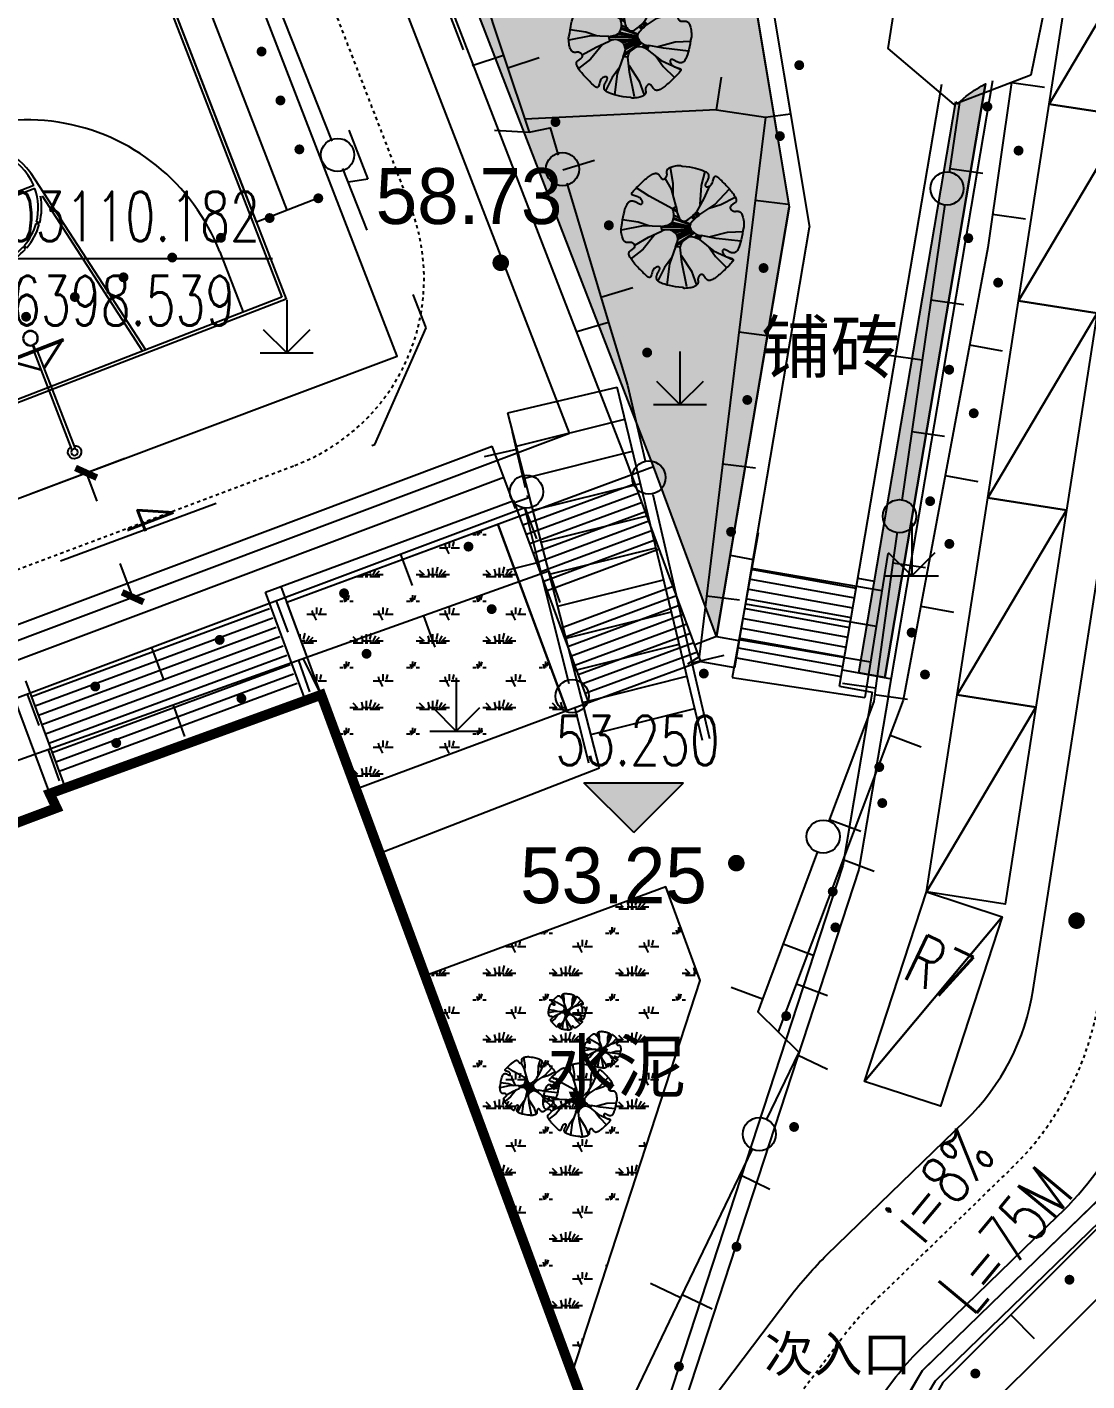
# Model space of a CAD drawing. Header units: metres. Extents: x 36500 to 80772748, y -35000 to 5806266.
# Drawn here: x 40386406.78 to 40386438.69, y 2903083.83 to 2903124.58 of the extents above; entities that cross this region are included whole.
import ezdxf
from ezdxf.enums import TextEntityAlignment as Align
from ezdxf.xclip import XClip

# ---------------------------------------------------------------- set-up
doc = ezdxf.new("R2010")
doc.units = ezdxf.units.M
doc.header["$LTSCALE"] = 10
doc.header["$XCLIPFRAME"] = 0
for name, pattern in [('2', [0]), ('399400', [0]), ('563', [1, 0.5, -0.5]), ('CENTERX2', [4, 2.5, -0.5, 0.5, -0.5])]:
    doc.linetypes.add(name, pattern=pattern)
for name, color, linetype in [('DIM_COOR', 3, 'Continuous'), ('DIM_ELEV', 3, 'Continuous'), ('DIM_SYMB', 3, 'Continuous'), ('dx', 252, 'Continuous'), ('PUB_DIM', 3, 'Continuous'), ('PUB_TEXT', 7, 'Continuous'), ('体育设施', 7, 'Continuous'), ('坐标', 7, 'Continuous'), ('总平面-场地', 40, 'Continuous'), ('总平面-建筑轮廓线', 4, 'Continuous'), ('总平面-绿化', 3, 'Continuous'), ('总平面-车位', 8, 'Continuous'), ('总平面-道路', 2, 'Continuous'), ('总平面-道路中心线', 1, 'CENTERX2'), ('文字标注', 7, 'Continuous')]:
    doc.layers.add(name, color=color, linetype=linetype)
doc.styles.add('_TCH_DIM', font='SIMPLEX', dxfattribs={"bigfont": 'GBCBIG'})
doc.styles.add('_TCH_DIM_T3', font='SIMPLEX', dxfattribs={"width": 0.705882, "bigfont": 'GBCBIG'})
doc.styles.add('DMZD', font='')
doc.styles.add('JTXD', font='')
doc.styles.add('宋体', font='')
doc.styles.get('DMZD').set_extended_font_data('方正中等线简体')
doc.styles.get('JTXD').set_extended_font_data('SimSun')
doc.styles.get('宋体').set_extended_font_data('SimSun')
doc.linetypes.add('120', pattern='A,0,[149,SSAAA.SHX,S=0.1,R=0,X=0,Y=0],-0.8', length=0.8)
doc.dimstyles.new('_TCH_ARCH_MM_M&&1', dxfattribs={"dimtxt": 1.4875, "dimasz": 0.5, "dimexe": 1.25, "dimexo": 1.5, "dimgap": 0.63125, "dimtad": 1, "dimdec": 0, "dimzin": 0, "dimdsep": 46, "dimtxsty": '_TCH_DIM_T3', "dimblk": 'ARCHTICK', "dimcen": 0.09, "dimclrt": 7, "dimazin": 2, "dimtfac": 1, "dimtdec": 0, "dimtix": 1, "dimtmove": 2, "dimatfit": 3, "dimfxl": 0, "dimtolj": 1, "dimtzin": 0, "dimarcsym": 0})
pattern_1 = [(0, (0.6, 0.04), (2, 2), [0.3, -0.06, 0.08, -0.06, 0.3, -1.2]), (0, (0.5, 0.1), (2, 2), [0.2, -0.15, 0.3, -0.15, 0.2, -1]), (0, (1.2, 0.9), (2, 2), [0.25, -0.1, 0.25, -1.4]), (0, (0.2, 1.3), (2, 2), [0.1, -0.2, 0.1, -1.6]), (90, (0.4, 1.3), (-2, 2), [0.18, -1.82]), (90, (1, 0.1), (-2, 2), [0.2, -1.8]), (90, (1.5, 0.9), (-2, 2), [0.2, -1.8]), (45, (1.26, 0.08), (2e-16, 2.00000000004), [0.2, -2.628427124]), (135, (0.74, 0.08), (-2.00000000004, 2e-16), [0.2, -2.628427124]), (63.43494882, (1.2, 0.09), (1.02e-10, 2), [0.2, -4.272135954]), (75.96375653, (1.1, 0.1), (7.24e-11, 1.9999999997004), [0.2, -8.046211252]), (75.96375653, (1.6, 0.9), (7.24e-11, 1.9999999997004), [0.16, -8.086211252]), (75.96375653, (0.44, 1.3), (7.24e-11, 1.9999999997004), [0.14, -8.106211252]), (104.03624347, (0.9, 0.1), (-7.24e-11, 1.9999999997004), [0.2, -8.046211252]), (104.03624347, (1.4, 0.9), (-7.24e-11, 1.9999999997004), [0.16, -8.086211252]), (104.03624347, (0.36, 1.3), (-7.24e-11, 1.9999999997004), [0.14, -8.106211252]), (116.5650512, (0.8, 0.09), (-8e-10, 2), [0.2, -4.2721335954])]

# ---------------------------------------------------------------- blocks, each defined once
blk = doc.blocks.new('A$C42993D74')
at = {"layer": '体育设施', "color": 155}
for p, q in [((0, 0), (14.176, 5.485)), ((0.129, -0.057), (14.119, 5.356)), ((14.119, 5.356), (24.189, -20.671)), ((14.176, 5.485), (24.318, -20.728)), ((13.654, 3.092), (12.953, 4.905)), ((10.832, -1.753), (9.922, 3.732)), ((11.043, -2.495), (10.02, 3.748)), ((7.688, -3.793), (4.242, 1.513)), ((7.345, -3.103), (4.326, 1.567)), ((10.142, -26.212), (0, 0)), ((1.996, -1.418), (1.295, 0.394)), ((10.199, -26.083), (0.129, -0.057)), ((8.526, -1.03), (8.562, -1.122)), ((8.572, -1.011), (8.608, -1.105)), ((9.387, -0.905), (9.379, -1.005)), ((9.437, -0.91), (9.425, -1.01)), ((10.192, -1.177), (10.139, -1.261)), ((10.235, -1.203), (10.182, -1.289)), ((7.844, -1.501), (7.919, -1.567)), ((7.878, -1.464), (7.954, -1.53)), ((7.432, -2.239), (7.528, -2.266)), ((7.446, -2.191), (7.542, -2.219)), ((10.823, -2.064), (7.56, -3.327)), ((10.859, -2.157), (7.596, -3.419)), ((10.462, -10.967), (13.817, -9.669)), ((10.498, -11.06), (13.853, -9.762)), ((16.63, -16.935), (20.076, -22.24)), ((16.721, -17.308), (13.458, -18.571)), ((16.757, -17.401), (13.494, -18.664)), ((16.973, -17.625), (19.992, -22.295)), ((13.275, -18.233), (14.297, -24.476)), ((16.888, -18.482), (16.792, -18.455)), ((16.901, -18.434), (16.805, -18.406)), ((13.485, -18.974), (14.396, -24.46)), ((16.509, -19.188), (16.433, -19.122)), ((14.132, -19.555), (14.184, -19.47)), ((14.132, -19.555), (14.184, -19.47)), ((14.174, -19.581), (14.227, -19.495)), ((16.475, -19.225), (16.402, -19.157)), ((22.321, -19.309), (23.023, -21.122)), ((14.933, -19.823), (14.944, -19.724)), ((14.983, -19.827), (14.994, -19.727)), ((15.754, -19.713), (15.719, -19.62)), ((15.801, -19.695), (15.765, -19.602)), ((24.318, -20.728), (10.142, -26.212)), ((24.189, -20.671), (10.199, -26.083)), ((10.664, -23.82), (11.365, -25.632))]:
    blk.add_line(p, q, dxfattribs=at)
for centre, major_axis, ratio, start_param, end_param in [((7.825, 0.837), (5.829, 2.255), 0.996667, 3.141593, 6.283185), ((9.21, -2.742), (1.725, 0.668), 0.996668, 1.581798, 2.00638), ((9.21, -2.742), (1.632, 0.631), 0.996667, 1.582273, 2.003907), ((9.21, -2.742), (1.725, 0.668), 0.996667, 1.106704, 1.554769), ((9.21, -2.742), (1.632, 0.631), 0.996667, 1.10579, 1.553788), ((9.21, -2.742), (1.632, 0.631), 0.996667, 0.642771, 1.079453), ((9.21, -2.742), (1.725, 0.668), 0.996667, 0.642614, 1.079676), ((9.21, -2.742), (1.725, 0.668), 0.996668, 0.178521, 0.615582), ((9.21, -2.742), (1.725, 0.668), 0.996667, 2.03341, 2.467956), ((9.21, -2.742), (1.632, 0.631), 0.996667, 2.032656, 2.466817), ((9.21, -2.742), (1.632, 0.631), 0.996667, 0.02778, 0.613712), ((9.21, -2.742), (1.725, 0.668), 0.996667, 2.494984, 2.963071), ((9.21, -2.742), (1.632, 0.631), 0.996667, 2.495389, 3.113811), ((9.21, -2.742), (1.632, 0.631), 0.996667, 3.169383, 6.255413), ((9.211, -2.743), (1.724, 0.667), 0.996667, 3.461537, 6.107778), ((12.159, -10.364), (1.772, 0.686), 0.996667, 4.712389, 10.995574), ((12.159, -10.364), (1.679, 0.65), 0.996667, -1.570796, 4.712389), ((16.493, -21.565), (5.829, 2.255), 0.996667, 0, 3.141593), ((15.108, -17.986), (1.632, 0.631), 0.996667, 0.027791, 3.113821), ((15.108, -17.984), (1.724, 0.667), 0.996667, 0.175409, 2.82165), ((15.108, -17.986), (1.632, 0.631), 0.996667, -0.613712, -0.02778), ((15.108, -17.986), (1.725, 0.668), 0.996667, -0.615581, -0.178519), ((15.108, -17.986), (1.632, 0.631), 0.996667, 3.169373, 3.787795), ((15.108, -17.986), (1.632, 0.631), 0.996667, -1.079455, -0.642773), ((15.108, -17.986), (1.725, 0.668), 0.996667, -1.079674, -0.642612), ((15.108, -17.986), (1.725, 0.668), 0.996667, 3.320107, 3.788194), ((15.108, -17.986), (1.632, 0.631), 0.996667, 3.816366, 4.250527), ((15.108, -17.986), (1.632, 0.631), 0.996667, -1.553789, -1.10579), ((15.108, -17.986), (1.725, 0.668), 0.996667, -1.554768, -1.106703), ((15.108, -17.986), (1.725, 0.668), 0.996667, 3.815231, 4.249777), ((15.108, -17.986), (1.725, 0.668), 0.996667, 4.276806, 4.701388), ((15.108, -17.986), (1.632, 0.631), 0.996667, 4.279277, 4.700911)]:
    blk.add_ellipse(centre, major_axis=major_axis, ratio=ratio, start_param=start_param, end_param=end_param, dxfattribs=at)
blk = doc.blocks.new('954200')
at = {"color": 0, "linetype": 'Continuous', "lineweight": -3, "flags": 128}
for points in [[(0, 1.6), (0, 0), (0.707, 0.707)], [(-0.707, 0.707), (0, 0)], [(-0.8, 0), (0.8, 0)]]:
    blk.add_lwpolyline(points, dxfattribs=at)
blk = doc.blocks.new('6452110')
at = {"linetype": '2'}
h = blk.add_hatch(color=0, dxfattribs=at)
edge = h.paths.add_edge_path(flags=0)
edge.add_arc((0, 0.85), 0.15, 0, 360)
blk = doc.blocks.new('6452120')
at = {"color": 0, "linetype": 'Continuous', "flags": 128}
blk.add_lwpolyline([(0, 0), (0, 1)], dxfattribs=at)
blk = doc.blocks.new('3450010')
at = {"color": 0, "linetype": 'Continuous', "flags": 128}
blk.add_lwpolyline([(0, 0), (0, 2)], dxfattribs=at)
blk = doc.blocks.new('gc200')
at = {"linetype": '2'}
h = blk.add_hatch(color=0, dxfattribs=at)
edge = h.paths.add_edge_path(flags=0)
edge.add_arc((0, 0), 0.25, 0, 360)
blk = doc.blocks.new('地形1')
at = {"layer": 'dx', "linetype": '399400'}
h = blk.add_hatch(color=252, dxfattribs=at)
edge = h.paths.add_edge_path(flags=0)
edge.add_arc((40386413.842, 2903123.84), 0.15, 0, 360)
at = {"layer": 'dx', "linetype": '2'}
h = blk.add_hatch(color=252, dxfattribs=at)
edge = h.paths.add_edge_path(flags=0)
edge.add_arc((40386430.03, 2903123.429), 0.15, 0, 360)
at = {"layer": 'dx', "linetype": '399400'}
h = blk.add_hatch(color=252, dxfattribs=at)
edge = h.paths.add_edge_path(flags=0)
edge.add_arc((40386414.411, 2903122.368), 0.15, 0, 360)
at = {"layer": 'dx', "linetype": '2'}
h = blk.add_hatch(color=252, dxfattribs=at)
edge = h.paths.add_edge_path(flags=0)
edge.add_arc((40386429.447, 2903121.294), 0.15, 0, 360)
at = {"layer": 'dx', "linetype": '399400'}
h = blk.add_hatch(color=252, dxfattribs=at)
edge = h.paths.add_edge_path(flags=0)
edge.add_arc((40386414.981, 2903120.895), 0.15, 0, 360)
at = {"layer": 'dx', "linetype": '2'}
h = blk.add_hatch(color=252, dxfattribs=at)
edge = h.paths.add_edge_path(flags=0)
edge.add_arc((40386436.633, 2903120.858), 0.15, 0, 360)
at = {"layer": 'dx', "linetype": '399400'}
h = blk.add_hatch(color=252, dxfattribs=at)
edge = h.paths.add_edge_path(flags=0)
edge.add_arc((40386415.551, 2903119.423), 0.15, 0, 360)
h = blk.add_hatch(color=252, dxfattribs=at)
edge = h.paths.add_edge_path(flags=0)
edge.add_arc((40386414.085, 2903118.828), 0.15, 0, 360)
h = blk.add_hatch(color=252, dxfattribs=at)
edge = h.paths.add_edge_path(flags=0)
edge.add_arc((40386412.618, 2903118.234), 0.15, 0, 360)
h = blk.add_hatch(color=252, dxfattribs=at)
edge = h.paths.add_edge_path(flags=0)
edge.add_arc((40386411.152, 2903117.64), 0.15, 0, 360)
at = {"layer": 'dx', "linetype": '2'}
h = blk.add_hatch(color=252, dxfattribs=at)
edge = h.paths.add_edge_path(flags=0)
edge.add_arc((40386428.956, 2903117.324), 0.15, 0, 360)
at = {"layer": 'dx', "linetype": '399400'}
h = blk.add_hatch(color=252, dxfattribs=at)
edge = h.paths.add_edge_path(flags=0)
edge.add_arc((40386409.686, 2903117.045), 0.15, 0, 360)
at = {"layer": 'dx', "linetype": '2'}
h = blk.add_hatch(color=252, dxfattribs=at)
edge = h.paths.add_edge_path(flags=0)
edge.add_arc((40386436.018, 2903116.885), 0.15, 0, 360)
at = {"layer": 'dx', "linetype": '399400'}
h = blk.add_hatch(color=252, dxfattribs=at)
edge = h.paths.add_edge_path(flags=0)
edge.add_arc((40386408.22, 2903116.451), 0.15, 0, 360)
h = blk.add_hatch(color=252, dxfattribs=at)
edge = h.paths.add_edge_path(flags=0)
edge.add_arc((40386406.753, 2903115.857), 0.15, 0, 360)
at = {"layer": 'dx', "linetype": '2'}
h = blk.add_hatch(color=252, dxfattribs=at)
edge = h.paths.add_edge_path(flags=0)
edge.add_arc((40386428.466, 2903113.354), 0.15, 0, 360)
h = blk.add_hatch(color=252, dxfattribs=at)
edge = h.paths.add_edge_path(flags=0)
edge.add_arc((40386435.284, 2903112.953), 0.15, 0, 360)
h = blk.add_hatch(color=252, dxfattribs=at)
edge = h.paths.add_edge_path(flags=0)
edge.add_arc((40386427.978, 2903109.385), 0.15, 0, 360)
h = blk.add_hatch(color=252, dxfattribs=at)
edge = h.paths.add_edge_path(flags=0)
edge.add_arc((40386420.072, 2903108.939), 0.15, 0, 360)
h = blk.add_hatch(color=252, dxfattribs=at)
edge = h.paths.add_edge_path(flags=0)
edge.add_arc((40386434.55, 2903109.021), 0.15, 0, 360)
h = blk.add_hatch(color=252, dxfattribs=at)
edge = h.paths.add_edge_path(flags=0)
edge.add_arc((40386416.326, 2903107.535), 0.15, 0, 360)
h = blk.add_hatch(color=252, dxfattribs=at)
edge = h.paths.add_edge_path(flags=0)
edge.add_arc((40386420.771, 2903107.057), 0.15, 0, 360)
h = blk.add_hatch(color=252, dxfattribs=at)
edge = h.paths.add_edge_path(flags=0)
edge.add_arc((40386412.581, 2903106.131), 0.15, 0, 360)
h = blk.add_hatch(color=252, dxfattribs=at)
edge = h.paths.add_edge_path(flags=0)
edge.add_arc((40386417.003, 2903105.713), 0.15, 0, 360)
h = blk.add_hatch(color=252, dxfattribs=at)
edge = h.paths.add_edge_path(flags=0)
edge.add_arc((40386427.157, 2903105.118), 0.15, 0, 360)
h = blk.add_hatch(color=252, dxfattribs=at)
edge = h.paths.add_edge_path(flags=0)
edge.add_arc((40386433.816, 2903105.089), 0.15, 0, 360)
h = blk.add_hatch(color=252, dxfattribs=at)
edge = h.paths.add_edge_path(flags=0)
edge.add_arc((40386408.835, 2903104.728), 0.15, 0, 360)
h = blk.add_hatch(color=252, dxfattribs=at)
edge = h.paths.add_edge_path(flags=0)
edge.add_arc((40386413.236, 2903104.37), 0.15, 0, 360)
h = blk.add_hatch(color=252, dxfattribs=at)
edge = h.paths.add_edge_path(flags=0)
edge.add_arc((40386409.468, 2903103.027), 0.15, 0, 360)
h = blk.add_hatch(color=252, dxfattribs=at)
edge = h.paths.add_edge_path(flags=0)
edge.add_arc((40386432.53, 2903101.22), 0.15, 0, 360)
h = blk.add_hatch(color=252, dxfattribs=at)
edge = h.paths.add_edge_path(flags=0)
edge.add_arc((40386431.118, 2903097.478), 0.15, 0, 360)
h = blk.add_hatch(color=252, dxfattribs=at)
edge = h.paths.add_edge_path(flags=0)
edge.add_arc((40386438.166, 2903086.873), 0.15, 0, 360)
h = blk.add_hatch(color=252, dxfattribs=at)
edge = h.paths.add_edge_path(flags=0)
edge.add_arc((40386435.332, 2903084.05), 0.15, 0, 360)
at = {"layer": 'dx', "color": 252, "linetype": '563', "lineweight": -3, "flags": 128}
for points in [[(40386405.649, 2903149.45), (40386417.043, 2903120)], [(40386410.895, 2903147.207), (40386420.851, 2903121.473)], [(40386420.851, 2903121.473), (40386421.895, 2903121.417)], [(40386393.186, 2903110.55), (40386395.586, 2903103.988), (40386417.249, 2903112.016), (40386418.802, 2903115.521), (40386417.043, 2903120)], [(40386431.438, 2903080.074), (40386433.74, 2903084.141), (40386440.93, 2903091.115), (40386443.154, 2903099.516), (40386443.769, 2903099.43)]]:
    blk.add_lwpolyline(points, dxfattribs=at)
at = {"layer": 'dx', "color": 252, "linetype": 'Continuous', "lineweight": -3, "flags": 128}
for points in [[(40386414.618, 2903119.062), (40386403.224, 2903148.512)], [(40386413.686, 2903118.701), (40386402.291, 2903148.151)], [(40386413.077, 2903148.029), (40386414.882, 2903145.553), (40386422.508, 2903135.965), (40386425.512, 2903132.269), (40386426.687, 2903130.634), (40386427.694, 2903128.934), (40386428.522, 2903127.262), (40386429.144, 2903125.694), (40386429.768, 2903121.96)], [(40386419.754, 2903127.879), (40386421.13, 2903123.724)], [(40386415.968, 2903121.138), (40386414.343, 2903125.249)], [(40386421.13, 2903123.724), (40386420.181, 2903123.409)], [(40386421.13, 2903123.724), (40386421.895, 2903121.417), (40386422.528, 2903121.544), (40386422.776, 2903120.718)], [(40386427.544, 2903122.083), (40386427.691, 2903123.073)], [(40386436.424, 2903122.909), (40386435.706, 2903117.937), (40386433.163, 2903104.316), (40386429.396, 2903094.331)], [(40386436.424, 2903122.909), (40386437.414, 2903122.766)], [(40386434.854, 2903122.303), (40386434.547, 2903120.189)], [(40386427.544, 2903122.083), (40386429.014, 2903121.866), (40386427.721, 2903111.403), (40386427.016, 2903105.619), (40386426.671, 2903105.404)], [(40386417.025, 2903118.466), (40386416.293, 2903120.316)], [(40386417.043, 2903120), (40386416.456, 2903119.905)], [(40386423.029, 2903119.88), (40386424.29, 2903115.688)], [(40386428.705, 2903119.37), (40386429.698, 2903119.248)], [(40386434.411, 2903119.249), (40386433.728, 2903114.55)], [(40386435.852, 2903118.95), (40386436.842, 2903118.807)], [(40386424.29, 2903115.688), (40386423.332, 2903115.4)], [(40386424.29, 2903115.688), (40386424.857, 2903113.802)], [(40386428.215, 2903115.401), (40386429.207, 2903115.278)], [(40386435.16, 2903115.011), (40386436.143, 2903114.828)], [(40386433.728, 2903114.55), (40386432.739, 2903114.694)], [(40386433.728, 2903114.55), (40386433.114, 2903110.322)], [(40386421.258, 2903112.962), (40386424.546, 2903113.743)], [(40386427.115, 2903103.101), (40386424.546, 2903113.743)], [(40386424.857, 2903113.802), (40386425.387, 2903111.523)], [(40386424.014, 2903102.282), (40386421.258, 2903112.962)], [(40386421.517, 2903111.961), (40386424.78, 2903112.776)], [(40386421.52, 2903111.866), (40386421.398, 2903112.387)], [(40386367.112, 2903091.801), (40386420.786, 2903111.963)], [(40386421.52, 2903111.866), (40386420.546, 2903111.637)], [(40386421.791, 2903110.707), (40386421.52, 2903111.866)], [(40386421.765, 2903110.997), (40386425.013, 2903111.808)], [(40386427.724, 2903111.431), (40386428.717, 2903111.308)], [(40386367.464, 2903090.865), (40386421.137, 2903111.027)], [(40386434.426, 2903111.079), (40386435.409, 2903110.896)], [(40386421.425, 2903110.261), (40386421.863, 2903110.403), (40386421.846, 2903110.476)], [(40386422.014, 2903110.034), (40386425.247, 2903110.841)], [(40386425.623, 2903110.509), (40386426.801, 2903105.443)], [(40386421.769, 2903110.109), (40386396.885, 2903100.784)], [(40386422.182, 2903108.462), (40386421.769, 2903110.109)], [(40386421.769, 2903110.109), (40386422.12, 2903109.172)], [(40386422.263, 2903109.07), (40386425.48, 2903109.874)], [(40386428.789, 2903109.356), (40386428.007, 2903104.997)], [(40386432.978, 2903109.382), (40386432.896, 2903108.821), (40386432.327, 2903104.679)], [(40386422.511, 2903108.106), (40386425.714, 2903108.906)], [(40386418.024, 2903108.705), (40386418.375, 2903107.769)], [(40386422.182, 2903108.462), (40386421.212, 2903108.219)], [(40386423.1, 2903104.804), (40386422.182, 2903108.462)], [(40386432.695, 2903108.73), (40386432.003, 2903104.402)], [(40386422.487, 2903108.199), (40386397.661, 2903099.349), (40386397.585, 2903099.316)], [(40386422.487, 2903108.199), (40386422.823, 2903107.257)], [(40386428.597, 2903108.286), (40386432.518, 2903107.621)], [(40386422.76, 2903107.143), (40386425.947, 2903107.939)], [(40386414.278, 2903107.301), (40386414.629, 2903106.365)], [(40386427.24, 2903107.46), (40386428.233, 2903107.339)], [(40386428.405, 2903107.217), (40386432.346, 2903106.548)], [(40386418.719, 2903106.856), (40386419.055, 2903105.914)], [(40386423.009, 2903106.179), (40386426.181, 2903106.971)], [(40386433.692, 2903107.147), (40386434.675, 2903106.963)], [(40386423.257, 2903105.215), (40386426.415, 2903106.004)], [(40386428.213, 2903106.147), (40386432.175, 2903105.475)], [(40386410.532, 2903105.898), (40386410.883, 2903104.961)], [(40386426.801, 2903105.443), (40386427.775, 2903105.67)], [(40386414.952, 2903105.513), (40386415.288, 2903104.571)], [(40386426.801, 2903105.443), (40386427.331, 2903103.164)], [(40386423.506, 2903104.252), (40386426.648, 2903105.036)], [(40386428.007, 2903104.997), (40386432.003, 2903104.402)], [(40386432.327, 2903104.679), (40386431.336, 2903104.815)], [(40386398.407, 2903097.592), (40386407.67, 2903101.074), (40386407.466, 2903101.504), (40386415.637, 2903104.478), (40386417.661, 2903098.917), (40386423.525, 2903083.155), (40386401.87, 2903075.127)], [(40386406.787, 2903104.494), (40386407.138, 2903103.558)], [(40386432.327, 2903104.679), (40386432.272, 2903104.281), (40386430.916, 2903100.655)], [(40386411.184, 2903104.17), (40386411.52, 2903103.228)], [(40386423.696, 2903102.426), (40386423.283, 2903104.072)], [(40386423.755, 2903103.288), (40386426.882, 2903104.069)], [(40386432.768, 2903103.268), (40386433.703, 2903102.915)], [(40386407.416, 2903102.827), (40386407.752, 2903101.885)], [(40386430.583, 2903099.765), (40386428.921, 2903095.318)], [(40386431.356, 2903099.525), (40386432.291, 2903099.172)], [(40386443.769, 2903099.43), (40386441.338, 2903090.74), (40386434.352, 2903083.78), (40386431.707, 2903079.063)], [(40386428.921, 2903095.318), (40386427.984, 2903095.668)], [(40386429.944, 2903095.783), (40386430.88, 2903095.43)], [(40386428.921, 2903095.318), (40386428.78, 2903094.941), (40386429.396, 2903094.331), (40386430.013, 2903093.722), (40386429.043, 2903091.704)], [(40386428.612, 2903090.808), (40386426.457, 2903086.324)], [(40386426.457, 2903086.324), (40386425.556, 2903086.757)], [(40386426.457, 2903086.324), (40386424.518, 2903082.289)], [(40386436.396, 2903085.816), (40386437.102, 2903085.108)]]:
    blk.add_lwpolyline(points, dxfattribs=at)
for points in [[(40386435.461, 2903127.331), (40386437.523, 2903125.697), (40386437.005, 2903123.133), (40386434.695, 2903122.242), (40386432.706, 2903123.931), (40386433.089, 2903126.378)], [(40386435.45, 2903079.354), (40386433.928, 2903079.516), (40386435.193, 2903082.502), (40386440.955, 2903088.244), (40386445.466, 2903087.707), (40386444.268, 2903078.25)]]:
    blk.add_lwpolyline(points, close=True, dxfattribs=at)
at = {"layer": 'dx', "color": 252, "linetype": '120', "lineweight": -3, "flags": 128}
for points in [[(40386427.544, 2903122.083), (40386421.765, 2903121.808)], [(40386429.014, 2903121.866), (40386429.768, 2903121.96)], [(40386415.637, 2903104.478), (40386415.101, 2903105.566)], [(40386417.373, 2903099.707), (40386424.014, 2903102.282)]]:
    blk.add_lwpolyline(points, dxfattribs=at)
at = {"layer": 'dx', "color": 252, "linetype": 'Continuous', "lineweight": -3}
for centre in [(40386416.131, 2903120.727), (40386422.902, 2903120.299), (40386434.479, 2903119.719), (40386425.505, 2903111.016), (40386421.819, 2903110.592), (40386433.046, 2903109.852), (40386423.192, 2903104.438), (40386430.75, 2903100.21), (40386428.828, 2903091.256)]:
    blk.add_circle(centre, 0.5, dxfattribs=at)
at = {"layer": 'dx', "color": 252}
for name, p, rotation in [('6452120', (40386421.255, 2903123.348), 288.3326108641701), ('6452110', (40386434.854, 2903122.303), 261.7384770355114), ('6452110', (40386421.884, 2903121.45), 288.3326108641701), ('6452120', (40386422.908, 2903120.281), 286.7455209294305), ('6452120', (40386434.567, 2903120.324), 261.7384770355114), ('3450010', (40386415.551, 2903119.423), 111.1518554147902), ('6452110', (40386423.484, 2903118.365), 286.7455209294305), ('6452110', (40386434.279, 2903118.345), 261.7384770355114), ('6452120', (40386424.06, 2903116.45), 286.7455209294305), ('6452120', (40386433.992, 2903116.365), 261.7384770355114), ('6452110', (40386424.637, 2903114.535), 286.7455209294305), ('6452110', (40386433.704, 2903114.386), 261.7384770355114), ('6452120', (40386433.417, 2903112.407), 261.7384770355114), ('3450010', (40386421.489, 2903110.091), 20.58819487377674), ('6452110', (40386433.13, 2903110.428), 261.7384770355114), ('6452120', (40386432.845, 2903108.448), 262.1687518025635), ('6452110', (40386432.573, 2903106.467), 262.1687518025635), ('6452120', (40386432.3, 2903104.485), 262.1687518025635), ('6452110', (40386431.644, 2903102.601), 249.4992152172202), ('6452120', (40386430.943, 2903100.727), 249.4992152172202), ('6452110', (40386430.243, 2903098.854), 249.4992152172202), ('6452120', (40386429.542, 2903096.981), 249.4992152172202), ('6452110', (40386428.842, 2903095.107), 249.4992152172202), ('6452120', (40386429.975, 2903093.643), 244.3287073501308), ('6452110', (40386429.109, 2903091.84), 244.3287073501308), ('6452120', (40386428.242, 2903090.037), 244.3287073501308), ('6452110', (40386427.376, 2903088.235), 244.3287073501308), ('6452120', (40386426.509, 2903086.432), 244.3287073501308), ('6452110', (40386425.643, 2903084.63), 244.3287073501308)]:
    blk.add_blockref(name, p, dxfattribs=dict(at, rotation=rotation))
for name, p in [('gc200', (40386421.043, 2903117.482)), ('954200', (40386414.6, 2903114.771)), ('954200', (40386426.438, 2903113.216)), ('954200', (40386433.418, 2903108.055)), ('954200', (40386419.705, 2903103.388)), ('gc200', (40386428.136, 2903099.412)), ('gc200', (40386438.38, 2903097.681))]:
    blk.add_blockref(name, p, dxfattribs=at)
at = {"layer": 'dx', "color": 252, "style": 'DMZD'}
for s, p in [('58.73', (40386417.278, 2903120.33)), ('53.25', (40386421.627, 2903099.887))]:
    blk.add_text(s, height=1.68, dxfattribs=at).set_placement(p, align=Align.TOP_LEFT)
at = {"layer": 'dx', "color": 252, "style": 'JTXD'}
for s, p in [('铺砖', (40386430.975, 2903114.95)), ('水泥', (40386424.528, 2903093.305))]:
    blk.add_text(s, height=1.54, dxfattribs=at).set_placement(p, align=Align.MIDDLE_CENTER)
blk = doc.blocks.new('A$C2E6E5312')
at = {"layer": '坐标', "linetype": 'Continuous'}
for p, q in [((1.126, -3.049), (-0.015, -0.099)), ((1.219, -3.013), (0.078, -0.063)), ((1.181, -3.081), (1.235, -3.221)), ((1.2, -3.074), (1.254, -3.214))]:
    blk.add_line(p, q, dxfattribs=at)
blk.add_lwpolyline([(2.012, -2.706), (2.03, -2.753), (0.351, -3.402), (0.333, -3.355)], close=True, dxfattribs=at)
for points in [[(0.397, -3.331), (0.918, -2.513)], [(0.428, -3.319), (0.927, -2.536)], [(1.949, -2.731), (1.012, -2.476)], [(1.917, -2.743), (1.021, -2.5)]]:
    blk.add_lwpolyline(points, dxfattribs=at)
for centre, radius in [((0, 0), 0.1), ((1.324, -3.428), 0.225), ((1.324, -3.428), 0.215)]:
    blk.add_circle(centre, radius, dxfattribs=at)
blk.add_arc((0, 0), 0.2, 305.6294, 276.6743, dxfattribs=at)
blk = doc.blocks.new('_ArchTick')
at = {"color": 0, "linetype": 'ByBlock', "const_width": 0.4}
blk.add_lwpolyline([(-0.5, -0.5), (0.5, 0.5)], dxfattribs=at)
blk = doc.blocks.new('*D257')
at = {"layer": 'Defpoints', "color": 0, "linetype": 'Continuous', "transparency": 16777216}
for p in [(40386405.504, 2903110.014), (40386409.967, 2903107.417), (40386406.91, 2903106.27)]:
    blk.add_point(p, dxfattribs=at)
at = {"layer": 'PUB_DIM', "color": 0, "linetype": 'Continuous', "lineweight": -2, "transparency": 16777216}
for p, q in [((40386406.908, 2903110.542), (40386409.731, 2903111.601)), ((40386408.561, 2903111.162), (40386408.881, 2903110.311)), ((40386409.967, 2903107.417), (40386409.588, 2903108.427)), ((40386408.314, 2903106.797), (40386411.137, 2903107.856))]:
    blk.add_line(p, q, dxfattribs=at)
at = {"layer": 'PUB_DIM', "color": 0, "linetype": 'Continuous', "lineweight": -2, "transparency": 16777216, "xscale": 0.5, "yscale": 0.5, "zscale": 0.5}
for p, rotation in [((40386408.561, 2903111.162), 110.5758452744451), ((40386409.967, 2903107.417), 290.5758452744451)]:
    blk.add_blockref('_ArchTick', p, dxfattribs=dict(at, rotation=rotation))
at = {"layer": 'PUB_DIM', "color": 7, "linetype": 'Continuous', "transparency": 16777216, "insert": (40386410.451, 2903109.826), "char_height": 1.4875, "attachment_point": 5, "rotation": 290.5758, "style": '_TCH_DIM_T3'}
blk.add_mtext('\\A1;4', dxfattribs=at)
blk = doc.blocks.new('$plan$00004033')
for p, q in [((-155, 727), (-199, 989)), ((315, 690), (381, 925)), ((-187, 629), (-289, 812)), ((-157, 522), (-155, 727)), ((298, 373), (315, 690)), ((452, 684), (356, 474)), ((-559, 513), (-780, 660)), ((-168, 301), (-559, 513)), ((-104, 339), (-187, 629)), ((356, 474), (234, 252)), ((540, 372), (784, 634)), ((643, 372), (879, 495)), ((-168, 301), (-104, 339)), ((-168, 301), (-168, 301)), ((-167, 299), (-90, 251)), ((-161, 305), (-91, 260)), ((-120, 330), (-101, 315)), ((-104, 339), (-87, 236)), ((220, 236), (267, 188)), ((234, 250), (290, 206)), ((290, 204), (540, 372)), ((448, 311), (643, 372)), ((-656, 17), (-1026, -56)), ((-739, 77), (-1003, 116)), ((-546, 12), (-739, 77)), ((-355, 6), (-656, 17)), ((-355, 6), (-250, 29)), ((-338, -67), (-355, 6)), ((-354, 0), (134, 0)), ((-282, 22), (128, -21)), ((-208, 47), (125, -6)), ((-191, 61), (134, 0)), ((-177, 76), (123, 10)), ((-151, 133), (128, 40)), ((-147, 152), (132, 49)), ((-143, 194), (-58, 156)), ((147, 164), (195, 123)), ((169, 183), (211, 139)), ((182, 195), (222, 149)), ((210, 224), (246, 171)), ((290, 206), (271, 191)), ((-800, -305), (-567, -175)), ((-461, -127), (-660, -373)), ((-567, -175), (-364, -79)), ((-364, -79), (-338, -67)), ((-344, -41), (140, -46)), ((-168, -71), (150, -58)), ((-140, -89), (159, -66)), ((-114, -331), (196, -105)), ((-108, -122), (172, -81)), ((-107, -313), (192, -102)), ((-98, -288), (187, -98)), ((-91, -151), (35, -101)), ((-85, -166), (78, -95)), ((-82, -179), (108, -90)), ((-79, -208), (158, -83)), ((198, -174), (238, -131)), ((209, -177), (247, -134)), ((241, -190), (275, -142)), ((283, -213), (246, -193)), ((256, -198), (289, -144)), ((312, -145), (283, -213)), ((283, -213), (521, -399)), ((561, -192), (312, -145)), ((447, -168), (753, -86)), ((975, -241), (561, -192)), ((753, -86), (1019, -76)), ((-660, -373), (-863, -533)), ((-115, -336), (-219, -619)), ((-115, -336), (-87, -259)), ((-41, -342), (-115, -336)), ((-9, -593), (-39, -340)), ((434, -330), (552, -497)), ((521, -399), (847, -550)), ((-180, -515), (-302, -679)), ((-219, -619), (-261, -972)), ((-22, -477), (150, -743)), ((72, -1002), (-9, -593)), ((552, -497), (742, -683)), ((-302, -679), (-413, -902)), ((150, -743), (236, -975))]:
    blk.add_line(p, q)
blk.add_lwpolyline([(259, -883), (259, -893), (260, -904), (261, -914), (262, -923), (261, -933), (259, -942), (255, -952), (249, -961), (242, -969), (233, -977), (223, -985), (210, -993), (195, -1000), (178, -1006), (160, -1012), (138, -1017), (115, -1021), (90, -1024), (62, -1027), (32, -1028), (4, -1015), (-59, -1009), (-117, -1002), (-169, -993), (-217, -983), (-259, -973), (-295, -961), (-327, -950), (-354, -939), (-376, -928), (-393, -918), (-407, -908), (-417, -898), (-424, -889), (-429, -880), (-432, -871), (-434, -862), (-435, -854), (-436, -845), (-435, -836), (-434, -827), (-432, -818), (-430, -809), (-426, -800), (-422, -790), (-418, -781), (-412, -771), (-407, -761), (-401, -751), (-396, -742), (-391, -732), (-387, -723), (-383, -714), (-381, -705), (-380, -697), (-380, -690), (-381, -684), (-384, -678), (-389, -674), (-395, -671), (-403, -669), (-413, -669), (-424, -671), (-435, -675), (-448, -681), (-460, -688), (-472, -699), (-483, -711), (-493, -726), (-501, -743), (-508, -762), (-513, -781), (-519, -800), (-524, -816), (-531, -831), (-538, -841), (-548, -847), (-559, -847), (-572, -842), (-587, -833), (-603, -820), (-620, -804), (-638, -787), (-657, -768), (-675, -749), (-693, -730), (-711, -712), (-729, -694), (-746, -675), (-763, -658), (-779, -640), (-795, -622), (-810, -605), (-824, -587), (-838, -570), (-850, -553), (-861, -536), (-871, -520), (-880, -504), (-887, -489), (-892, -476), (-896, -463), (-897, -451), (-897, -441), (-895, -431), (-892, -421), (-886, -412), (-879, -404), (-871, -396), (-860, -388), (-849, -380), (-837, -372), (-826, -364), (-816, -356), (-807, -347), (-800, -339), (-796, -329), (-796, -320), (-798, -310), (-803, -300), (-810, -290), (-819, -282), (-829, -274), (-840, -268), (-851, -263), (-862, -260), (-873, -259), (-883, -259), (-894, -260), (-904, -261), (-914, -262), (-924, -262), (-933, -261), (-943, -259), (-952, -255), (-961, -250), (-969, -243), (-978, -234), (-986, -223), (-993, -210), (-1000, -196), (-1006, -179), (-1012, -160), (-1017, -139), (-1021, -115), (-1024, -90), (-1027, -62), (-1028, -32), (-1023, -2), (-1010, 59), (-1002, 117), (-994, 169), (-984, 216), (-973, 258), (-962, 295), (-950, 327), (-939, 354), (-928, 376), (-918, 393), (-908, 406), (-899, 417), (-889, 424), (-880, 429), (-872, 432), (-863, 434), (-854, 435), (-845, 435), (-836, 435), (-827, 434), (-818, 432), (-809, 430), (-800, 426), (-790, 422), (-781, 417), (-771, 412), (-761, 407), (-752, 401), (-742, 396), (-733, 391), (-723, 386), (-714, 383), (-706, 381), (-698, 380), (-690, 380), (-684, 381), (-678, 384), (-674, 389), (-671, 395), (-669, 403), (-669, 412), (-671, 423), (-675, 435), (-681, 448), (-689, 460), (-699, 472), (-711, 483), (-726, 493), (-743, 501), (-762, 507), (-781, 513), (-800, 519), (-817, 524), (-831, 531), (-841, 538), (-847, 547), (-847, 559), (-842, 572), (-833, 587), (-820, 603), (-805, 620), (-787, 638), (-769, 656), (-749, 675), (-731, 693), (-712, 711), (-694, 729), (-676, 746), (-658, 763), (-640, 779), (-623, 795), (-605, 810), (-587, 824), (-570, 837), (-553, 850), (-536, 861), (-520, 871), (-504, 880), (-490, 887), (-476, 892), (-463, 895), (-452, 897), (-441, 897), (-431, 895), (-421, 891), (-413, 886), (-404, 879), (-396, 870), (-388, 860), (-380, 849), (-372, 837), (-364, 826), (-356, 815), (-348, 807), (-339, 800), (-330, 796), (-320, 795), (-310, 798), (-300, 803), (-290, 810), (-282, 819), (-274, 829), (-268, 840), (-263, 851), (-260, 862), (-259, 872), (-259, 883), (-260, 893), (-261, 904), (-262, 914), (-262, 923), (-261, 933), (-259, 942), (-255, 952), (-250, 961), (-243, 969), (-234, 977), (-223, 985), (-210, 993), (-196, 1000), (-179, 1006), (-160, 1012), (-139, 1017), (-116, 1021), (-90, 1024), (-62, 1027), (-32, 1028), (-5, 1015), (59, 1009), (116, 1002), (169, 993), (216, 983), (258, 973), (295, 961), (327, 950), (353, 939), (375, 928), (393, 918), (406, 908), (416, 898), (424, 889), (429, 880), (432, 871), (434, 862), (435, 854), (435, 845), (435, 836), (434, 827), (432, 818), (429, 809), (426, 800), (422, 790), (417, 781), (412, 771), (406, 761), (401, 751), (396, 742), (391, 732), (386, 723), (383, 714), (380, 705), (379, 697), (379, 690), (381, 684), (384, 678), (388, 674), (394, 671), (402, 669), (412, 669), (423, 671), (435, 675), (447, 681), (460, 688), (472, 699), (483, 711), (492, 726), (500, 743), (507, 762), (513, 781), (518, 800), (524, 816), (530, 831), (538, 841), (547, 847), (559, 847), (572, 842), (587, 833), (603, 820), (620, 804), (638, 787), (656, 768), (674, 749), (693, 730), (711, 712), (728, 694), (746, 675), (762, 658), (779, 640), (794, 622), (809, 605), (824, 587), (837, 570), (850, 553), (861, 536), (871, 520), (879, 504), (886, 489), (892, 476), (895, 463), (897, 451), (897, 441), (895, 431), (891, 421), (886, 412), (879, 404), (870, 396), (860, 388), (849, 380), (837, 372), (826, 364), (815, 356), (806, 347), (800, 339), (796, 329), (795, 320), (798, 310), (803, 300), (810, 290), (819, 282), (829, 274), (840, 268), (851, 263), (862, 260), (872, 259), (883, 259), (893, 260), (903, 261), (913, 262), (923, 262), (933, 261), (942, 259), (951, 255), (960, 250), (969, 243), (977, 234), (985, 223), (992, 210), (999, 196), (1006, 179), (1011, 160), (1016, 139), (1021, 115), (1024, 90), (1026, 62), (1028, 32), (1028, 0), (1009, -59), (1002, -117), (993, -169), (983, -216), (972, -258), (961, -295), (950, -327), (938, -354), (928, -376), (917, -393), (908, -406), (898, -417), (889, -424), (880, -429), (871, -432), (862, -434), (853, -435), (845, -435), (836, -435), (827, -434), (818, -432), (809, -430), (799, -426), (790, -422), (780, -417), (771, -412), (761, -407), (751, -401), (742, -396), (732, -391), (723, -386), (714, -383), (705, -381), (697, -380), (690, -380), (683, -381), (678, -384), (673, -389), (670, -395), (669, -403), (669, -412), (671, -423), (675, -435), (680, -448), (688, -460), (698, -472), (711, -483), (726, -493), (743, -501), (761, -507), (781, -513), (799, -519), (816, -524), (830, -531), (841, -538), (847, -547), (847, -559), (842, -572), (833, -587), (820, -603), (804, -620), (787, -638), (768, -656), (749, -675), (730, -693), (712, -711), (693, -729), (675, -746), (657, -763), (640, -779), (622, -795), (604, -810), (587, -824), (569, -837), (552, -850), (536, -861), (519, -871), (504, -880), (489, -887), (476, -892), (463, -895), (451, -897), (440, -897), (430, -895), (421, -891), (412, -886), (404, -879), (395, -870), (387, -860), (380, -849), (372, -837), (364, -826), (356, -815), (347, -807), (338, -800), (329, -796), (319, -795), (309, -798), (299, -803), (290, -810), (281, -819), (274, -829), (267, -840), (263, -851), (260, -862), (259, -872)], close=True)
for centre, radius, start, end in [((-454, 172), 314, 14.4178, 24.1148), ((-374, 193), 231, 336.9883, 14.4178), ((139, 273), 229, 189.3639, 219.0167), ((-285, 671), 666, 302.6981, 321.0769), ((-277, 152), 126, 282.5027, 336.9883), ((28, 183), 87.1, 219.0167, 302.6981), ((223, 10), 99.6, 157.6896, 229.9924), ((722, -389), 735, 127.8129, 143.5558), ((-257, -237), 189, 40.3701, 115.2365), ((-224, -209), 146, 340.023, 40.3701), ((153, -364), 195, 61.518, 173.4049), ((306, 28), 173, 217.5776, 271.9347)]:
    blk.add_arc(centre, radius, start, end)

msp = doc.modelspace()

# ---------------------------------------------------------------- hatches: boundary and pattern name
at = {"layer": 'DIM_ELEV', "linetype": 'Continuous'}
msp.add_hatch(color=256, dxfattribs=at).paths.add_polyline_path([(40386425.049, 2903100.331), (40386423.549, 2903101.831), (40386426.549, 2903101.831)])
at = {"layer": '总平面-绿化'}
h = msp.add_hatch(dxfattribs=at)
h.set_pattern_fill('草坪或沼泽', color=256, scale=0.5)
h.set_pattern_definition(pattern_1)
h.paths.add_polyline_path([(40386434.741, 2903122.337), (40386434.79, 2903122.262), (40386435.059, 2903122.495), (40386435.123, 2903122.544), (40386435.253, 2903122.636), (40386435.311, 2903122.675), (40386435.444, 2903122.758), (40386435.504, 2903122.793), (40386435.636, 2903122.864), (40386432.604, 2903104.999), (40386431.823, 2903105.139)])
h.paths.add_polyline_path([(40386438.277, 2903154.97), (40386437.948, 2903155.7), (40386437.303, 2903155.392), (40386435.935, 2903129.371), (40386435.554, 2903127.13), (40386435.668, 2903126.984), (40386435.819, 2903126.811), (40386435.978, 2903126.65), (40386436.239, 2903126.425), (40386436.734, 2903129.34), (40386438.076, 2903154.874)])
h = msp.add_hatch(dxfattribs=at)
h.set_pattern_fill('草坪或沼泽', color=256, scale=0.5)
h.set_pattern_definition(pattern_1)
h.paths.add_polyline_path([(40386427.538, 2903106.229), (40386425.642, 2903111.354), (40386411.695, 2903147.401), (40386413.058, 2903147.976), (40386426.212, 2903130.941), (40386428.187, 2903128.384), (40386429.731, 2903119.153), (40386427.953, 2903108.678)])
h = msp.add_hatch(dxfattribs=at)
h.set_pattern_fill('草坪或沼泽', color=256, scale=0.5)
h.set_pattern_definition(pattern_1)
edge = h.paths.add_edge_path()
edge.add_line((40386386.788, 2903063.931), (40386392.21, 2903065.989))
edge.add_line((40386392.21, 2903065.989), (40386402.961, 2903070.07))
edge.add_line((40386402.961, 2903070.07), (40386408.571, 2903072.2))
edge.add_line((40386408.571, 2903072.2), (40386410.815, 2903073.052))
edge.add_line((40386410.815, 2903073.052), (40386415.051, 2903074.66))
edge.add_line((40386415.051, 2903074.66), (40386414.748, 2903075.614))
edge.add_line((40386414.748, 2903075.614), (40386378.21, 2903061.744))
edge.add_arc((40386376.08, 2903067.353), 6, 201.1519, 290.7874, ccw=False)
edge.add_line((40386370.485, 2903065.188), (40386348.505, 2903121.998))
edge.add_line((40386348.505, 2903121.998), (40386348.971, 2903122.178))
edge.add_line((40386348.971, 2903122.178), (40386362.066, 2903088.333))
edge.add_line((40386362.066, 2903088.333), (40386364.161, 2903089.143))
edge.add_line((40386364.161, 2903089.143), (40386362.526, 2903093.497))
edge.add_line((40386362.526, 2903093.497), (40386363.186, 2903093.753))
edge.add_line((40386363.186, 2903093.753), (40386350.371, 2903126.873))
edge.add_arc((40386353.932, 2903120.846), 7, 120.5712, 200.4481)
edge.add_line((40386347.373, 2903118.4), (40386368.035, 2903062.982))
edge.add_arc((40386374.594, 2903065.428), 7, 200.4481, 261.1951)
edge.add_line((40386373.523, 2903058.51), (40386378.835, 2903057.687))
edge.add_arc((40386377.151, 2903046.817), 11, 57.4331, 81.1951, ccw=False)
edge.add_line((40386383.073, 2903056.087), (40386390.154, 2903051.564))
edge.add_line((40386390.154, 2903051.564), (40386391.315, 2903052.005))
edge.add_line((40386391.315, 2903052.005), (40386388.76, 2903058.736))
edge.add_line((40386388.76, 2903058.736), (40386386.788, 2903063.931))
h = msp.add_hatch(dxfattribs=at)
h.set_pattern_fill('草坪或沼泽', color=256, scale=0.5)
h.set_pattern_definition(pattern_1)
h.paths.add_polyline_path([(40386423.034, 2903103.992), (40386416.686, 2903101.643), (40386414.604, 2903107.271), (40386420.953, 2903109.619)])
h = msp.add_hatch(dxfattribs=at)
h.set_pattern_fill('草坪或沼泽', color=256, scale=0.5)
h.set_pattern_definition(pattern_1)
h.paths.add_polyline_path([(40386423.189, 2903084.063), (40386427.052, 2903095.882), (40386426.011, 2903098.696), (40386418.767, 2903096.016)])

# ---------------------------------------------------------------- linework, layer by layer
at = {"layer": 'DIM_COOR', "color": 3, "linetype": 'Continuous'}
msp.add_line((40386399.377, 2903117.609), (40386414.172, 2903117.609), dxfattribs=at)
at = {"layer": 'DIM_ELEV', "linetype": 'Continuous'}
for p, q in [((40386425.049, 2903100.331), (40386423.549, 2903101.831)), ((40386423.549, 2903101.831), (40386426.549, 2903101.831)), ((40386425.049, 2903100.331), (40386426.549, 2903101.831))]:
    msp.add_line(p, q, dxfattribs=at)
at = {"layer": 'DIM_SYMB', "linetype": 'Continuous'}
msp.add_lwpolyline([(40386433.299, 2903086.519, 0, 0, 0), (40386436.342, 2903090.186, 0.4, 0, 0), (40386437.3, 2903091.34, 0, 0, 0)], format="xyseb", dxfattribs=at)
at = {"layer": 'PUB_DIM', "linetype": 'Continuous'}
msp.add_lwpolyline([(40386432.365, 2903095.627, 0, 0, 0), (40386435.566, 2903094.087, 0.33, 0, 0), (40386436.467, 2903093.654, 0, 0, 0)], format="xyseb", dxfattribs=at)
at = {"layer": '总平面-场地'}
for p, q in [((40386428.659, 2903128.591), (40386430.339, 2903118.551)), ((40386428.187, 2903128.384), (40386429.731, 2903119.153)), ((40386431.247, 2903104.734, 67.367), (40386434.322, 2903122.854, -353.234)), ((40386432.604, 2903104.999, 58.841), (40386435.635, 2903122.863, -355.836)), ((40386427.538, 2903106.229, 50.474), (40386429.731, 2903119.153, -249.526)), ((40386428.09, 2903105.3, 69.315), (40386430.339, 2903118.551, -238.258)), ((40386427.067, 2903105.484, 61.098), (40386424.812, 2903111.58, 61.098)), ((40386427.538, 2903106.229, 61.098), (40386425.642, 2903111.354, 61.098)), ((40386425.09, 2903110.83, 61.098), (40386421.713, 2903109.581, 61.098)), ((40386425.194, 2903110.548, 61.098), (40386421.817, 2903109.299, 61.098)), ((40386423.691, 2903104.235, 61.098), (40386421.436, 2903110.331, 61.098)), ((40386425.298, 2903110.267, 61.098), (40386421.922, 2903109.018, 61.098)), ((40386425.402, 2903109.986, 61.098), (40386422.026, 2903108.737, 61.098)), ((40386425.506, 2903109.704, 61.098), (40386422.13, 2903108.455, 61.098)), ((40386423.034, 2903103.992, 61.098), (40386420.953, 2903109.619, 61.098)), ((40386425.61, 2903109.423, 61.098), (40386422.234, 2903108.174, 61.098)), ((40386425.714, 2903109.142, 61.098), (40386422.338, 2903107.893, 61.098)), ((40386425.818, 2903108.86, 61.098), (40386422.442, 2903107.611, 61.098)), ((40386427.953, 2903108.678, 69.158), (40386428.643, 2903108.554, 69.308)), ((40386428.62, 2903108.253, 69.315), (40386431.749, 2903107.692, 70)), ((40386415.637, 2903104.478), (40386414.431, 2903107.74, 61.098)), ((40386426.235, 2903107.735, 61.098), (40386422.858, 2903106.486, 61.098)), ((40386428.514, 2903107.663, 69.315), (40386431.648, 2903107.1, 70.001)), ((40386428.567, 2903107.958, 69.315), (40386431.699, 2903107.396, 70)), ((40386431.799, 2903107.988, 69.999), (40386432.291, 2903107.899, 70.107)), ((40386415.168, 2903104.304), (40386413.962, 2903107.566, 61.098)), ((40386426.339, 2903107.453, 61.098), (40386422.962, 2903106.204, 61.098)), ((40386428.461, 2903107.367, 69.315), (40386431.598, 2903106.805, 70.002)), ((40386406.918, 2903104.427, 61.098), (40386414.079, 2903107.076, 61.098)), ((40386407.022, 2903104.146, 61.098), (40386414.183, 2903106.795, 61.098)), ((40386426.443, 2903107.172, 61.098), (40386423.066, 2903105.923, 61.098)), ((40386426.547, 2903106.891, 61.098), (40386423.171, 2903105.642, 61.098)), ((40386428.408, 2903107.072, 69.315), (40386431.548, 2903106.509, 70.002)), ((40386407.126, 2903103.865, 61.098), (40386414.287, 2903106.514, 61.098)), ((40386426.651, 2903106.609, 61.098), (40386423.275, 2903105.36, 61.098)), ((40386428.302, 2903106.481, 69.315), (40386431.448, 2903105.917, 70.003)), ((40386428.355, 2903106.777, 69.315), (40386431.498, 2903106.213, 70.003)), ((40386407.23, 2903103.583, 61.098), (40386414.391, 2903106.232, 61.098)), ((40386426.755, 2903106.328, 61.098), (40386423.379, 2903105.079, 61.098)), ((40386426.859, 2903106.047, 61.098), (40386423.483, 2903104.798, 61.098)), ((40386427.538, 2903106.229, 61.098), (40386426.882, 2903105.986, 61.098)), ((40386427.538, 2903106.229, 61.098), (40386428.207, 2903106.109)), ((40386428.249, 2903106.186, 69.315), (40386431.397, 2903105.621, 70.004)), ((40386407.334, 2903103.302, 61.098), (40386414.495, 2903105.951, 61.098)), ((40386407.438, 2903103.021, 61.098), (40386414.599, 2903105.67, 61.098)), ((40386426.963, 2903105.765, 61.098), (40386423.587, 2903104.516, 61.098)), ((40386428.143, 2903105.596, 69.315), (40386431.297, 2903105.03, 70.005)), ((40386428.196, 2903105.891, 69.315), (40386431.347, 2903105.326, 70.005)), ((40386407.542, 2903102.739, 61.098), (40386414.703, 2903105.388, 61.098)), ((40386427.067, 2903105.484, 61.098), (40386423.034, 2903103.992, 61.098)), ((40386427.067, 2903105.484, 61.098), (40386428.09, 2903105.3, -1.723)), ((40386431.335, 2903105.226, -195.542), (40386432.805, 2903104.963, -285.802)), ((40386407.935, 2903101.677), (40386406.744, 2903104.896, 61.098)), ((40386407.646, 2903102.458, 61.098), (40386414.807, 2903105.107, 61.098)), ((40386407.751, 2903102.176, 61.098), (40386414.911, 2903104.825, 61.098)), ((40386407.466, 2903101.504), (40386406.275, 2903104.723, 61.098)), ((40386431.247, 2903104.734, -195.542), (40386432.225, 2903104.559, -255.581))]:
    msp.add_line(p, q, dxfattribs=at)
at = {"layer": '总平面-场地', "extrusion": (-0.985907, 0.167295, 0)}
for p, q in [((40386432.717, 2903104.47), (40386435.855, 2903122.967)), ((40386431.823, 2903105.139), (40386434.741, 2903122.337))]:
    msp.add_line(p, q, dxfattribs=at)
at = {"layer": '总平面-场地'}
for points, elevation in [([(40386424.812, 2903111.58), (40386410.87, 2903147.596)], 61.098), ([(40386414.604, 2903107.271), (40386425.642, 2903111.354), (40386411.695, 2903147.401)], 61.098), ([(40386413.962, 2903107.566), (40386421.436, 2903110.331)], 61.098), ([(40386432.717, 2903104.47), (40386431.826, 2903099.224), (40386421.029, 2903066.189)], -285.802), ([(40386432.224, 2903104.554), (40386431.34, 2903099.344), (40386424.166, 2903077.395)], -285.802)]:
    msp.add_lwpolyline(points, dxfattribs=dict(at, elevation=elevation))
for points in [[(40386431.402, 2903080.225), (40386433.74, 2903084.141), (40386440.93, 2903091.115), (40386446.691, 2903128.128)], [(40386431.831, 2903079.969), (40386434.135, 2903083.828), (40386441.398, 2903090.873), (40386447.183, 2903128.036)]]:
    msp.add_lwpolyline(points, dxfattribs=at)
at = {"layer": '总平面-建筑轮廓线', "color": 8, "const_width": 0.3}
msp.add_lwpolyline([(40386423.525, 2903083.155), (40386415.637, 2903104.478), (40386407.466, 2903101.504), (40386407.67, 2903101.074), (40386373.213, 2903088.122), (40386373.001, 2903088.692), (40386364.906, 2903085.687), (40386372.867, 2903064.336)], close=True, dxfattribs=at)
at = {"layer": '总平面-绿化', "linetype": 'Continuous', "elevation": 50.474}
msp.add_lwpolyline([(40386427.538, 2903106.229), (40386425.642, 2903111.354), (40386411.695, 2903147.401), (40386413.058, 2903147.976), (40386426.212, 2903130.941), (40386428.187, 2903128.384), (40386429.731, 2903119.153), (40386427.953, 2903108.678)], close=True, dxfattribs=at)
at = {"layer": '总平面-绿化'}
for points in [[(40386434.741, 2903122.337), (40386434.79, 2903122.262), (40386435.059, 2903122.495), (40386435.123, 2903122.544), (40386435.253, 2903122.636), (40386435.311, 2903122.675), (40386435.444, 2903122.758), (40386435.504, 2903122.793), (40386435.636, 2903122.864), (40386432.604, 2903104.999), (40386431.823, 2903105.139)], [(40386423.189, 2903084.063), (40386427.052, 2903095.882), (40386426.011, 2903098.696), (40386418.767, 2903096.016)]]:
    msp.add_lwpolyline(points, close=True, dxfattribs=at)
at = {"layer": '总平面-绿化', "elevation": 61.098}
msp.add_lwpolyline([(40386423.034, 2903103.992), (40386416.686, 2903101.643), (40386414.604, 2903107.271), (40386420.953, 2903109.619)], close=True, dxfattribs=at)
at = {"layer": '总平面-车位', "color": 75}
for points in [[(40386440.848, 2903127.82), (40386439.925, 2903121.891), (40386437.554, 2903122.26), (40386438.477, 2903128.189), (40386440.848, 2903127.82), (40386437.554, 2903122.26)], [(40386439.925, 2903121.891), (40386439.002, 2903115.962), (40386436.631, 2903116.332), (40386437.554, 2903122.26), (40386439.925, 2903121.891), (40386436.631, 2903116.332)], [(40386439.002, 2903115.962), (40386438.08, 2903110.034), (40386435.708, 2903110.403), (40386436.631, 2903116.332), (40386439.002, 2903115.962), (40386435.708, 2903110.403)], [(40386438.08, 2903110.034), (40386437.157, 2903104.105), (40386434.785, 2903104.474), (40386435.708, 2903110.403), (40386438.08, 2903110.034), (40386434.785, 2903104.474)], [(40386437.157, 2903104.105), (40386436.234, 2903098.177), (40386433.863, 2903098.546), (40386434.785, 2903104.474), (40386437.157, 2903104.105), (40386433.863, 2903098.546)], [(40386436.144, 2903097.8), (40386434.28, 2903092.097), (40386431.999, 2903092.843), (40386433.863, 2903098.546), (40386436.144, 2903097.8), (40386431.999, 2903092.843)]]:
    msp.add_lwpolyline(points, close=True, dxfattribs=at)
at = {"layer": '总平面-道路', "elevation": 61.098}
for points in [[(40386351.678, 2903123.494), (40386364.502, 2903090.35), (40386423.112, 2903112.352), (40386408.047, 2903151.288)], [(40386354.035, 2903128.488), (40386366.804, 2903095.487), (40386417.923, 2903114.676), (40386404.36, 2903149.732)]]:
    msp.add_lwpolyline(points, dxfattribs=at)
at = {"layer": '总平面-道路'}
for points in [[(40386426.626, 2903082.233), (40386429.752, 2903086.363, -0.038225), (40386430.865, 2903087.621), (40386435.033, 2903091.664, 0.16298), (40386437.076, 2903095.612), (40386442.265, 2903128.951)], [(40386429.909, 2903079.69, -0.018959), (40386430.094, 2903080.187), (40386432.942, 2903083.949, -0.038225), (40386433.65, 2903084.75), (40386437.818, 2903088.793, 0.16298), (40386441.028, 2903094.997), (40386446.199, 2903128.219)]]:
    msp.add_lwpolyline(points, format="xyb", dxfattribs=at)
at = {"layer": '总平面-道路中心线', "ltscale": 0.001, "elevation": 61.098}
msp.add_lwpolyline([(40386363.78, 2903092.215), (40386414.843, 2903111.384, 0.417161), (40386418.331, 2903119.166), (40386408.829, 2903143.725)], format="xyb", dxfattribs=at)
at = {"layer": '总平面-道路中心线', "ltscale": 0.001}
msp.add_lwpolyline([(40386381.996, 2903054.402), (40386390.741, 2903048.817, 0.218814), (40386398.187, 2903047.786), (40386414.897, 2903052.832, 0.24428), (40386420.841, 2903058.624), (40386428.01, 2903080.317, -0.02646), (40386428.356, 2903081.204), (40386431.347, 2903085.156, -0.038225), (40386432.257, 2903086.186), (40386436.425, 2903090.228, 0.16298), (40386439.052, 2903095.304), (40386444.021, 2903127.228, -0.075173), (40386444.828, 2903129.795), (40386448.512, 2903137.335)], format="xyb", dxfattribs=at)

# ---------------------------------------------------------------- block references
at = {"linetype": 'Continuous'}
ref = msp.add_blockref('地形1', (0, 0), dxfattribs=at)
XClip(ref).set_block_clipping_path([(40386275.2385554314, 2902950.2978603072), (40386562.2385554314, 2903318.2978603072)])
at = {"layer": '总平面-场地', "linetype": 'Continuous'}
msp.add_blockref('A$C42993D74', (40386390.262, 2903137.118, -1.991), dxfattribs=at)
at = {"layer": '总平面-场地', "linetype": 'Continuous', "xscale": -1, "rotation": 222.3037065679081}
msp.add_blockref('A$C2E6E5312', (40386408.213, 2903111.783, -1.991), dxfattribs=at)
at = {"layer": '总平面-绿化'}
for p, xscale, yscale, zscale in [((40386424.938, 2903124.285), 0.0018, 0.0018, 0.0018), ((40386426.516, 2903118.563), 0.0018, 0.0018, 0.0018), ((40386423.036, 2903094.938), 0.00054, 0.00054, 0.00054), ((40386424.102, 2903093.795), 0.00054, 0.00054, 0.00054), ((40386421.908, 2903092.702), 0.0008640000000000001, 0.0008640000000000001, 0.0008640000000000001), ((40386423.427, 2903092.278), 0.00108, 0.00108, 0.00108)]:
    msp.add_blockref('$plan$00004033', p, dxfattribs=dict(at, xscale=xscale, yscale=yscale, zscale=zscale))

# ---------------------------------------------------------------- texts
at = {"layer": 'PUB_DIM', "color": 7, "linetype": 'Continuous', "style": '_TCH_DIM', "width": 0.705882}
msp.add_text('R7', height=1.4875, rotation=334.3078, dxfattribs=at).set_placement((40386433.089, 2903095.979))
at = {"layer": 'PUB_TEXT', "linetype": 'Continuous', "style": '_TCH_DIM', "width": 0.705882}
for s, p in [('X=2903110.182', (40386402.272, 2903118.134)), ('Y=40386398.539', (40386400.722, 2903115.597)), ('53.250', (40386422.689, 2903102.356))]:
    msp.add_text(s, height=1.4875, dxfattribs=at).set_placement(p)
for s, p in [('i=8%%%', (40386433.746, 2903087.88)), ('L=75M', (40386435.267, 2903085.74))]:
    msp.add_text(s, height=1.4875, rotation=50.3057, dxfattribs=at).set_placement(p)
at = {"layer": '文字标注', "linetype": 'Continuous', "style": '宋体'}
msp.add_text('次入口', height=1.0838, dxfattribs=at).set_placement((40386431.195, 2903084.659), align=Align.MIDDLE)

# ---------------------------------------------------------------- dimensions: what is measured, and where the dimension line sits
at = {"layer": 'PUB_DIM', "linetype": 'Continuous'}
dim = msp.add_linear_dim(base=(40386409.967, 2903107.417), p1=(40386405.504, 2903110.014), p2=(40386406.91, 2903106.27), angle=290.5758, dimstyle='_TCH_ARCH_MM_M&&1', dxfattribs=at)
dim.commit()
dim.dimension.update_dxf_attribs({"geometry": '*D257', "text_midpoint": (40386410.451, 2903109.826), "dimtype": 129})

doc.saveas('drawing.dxf')
